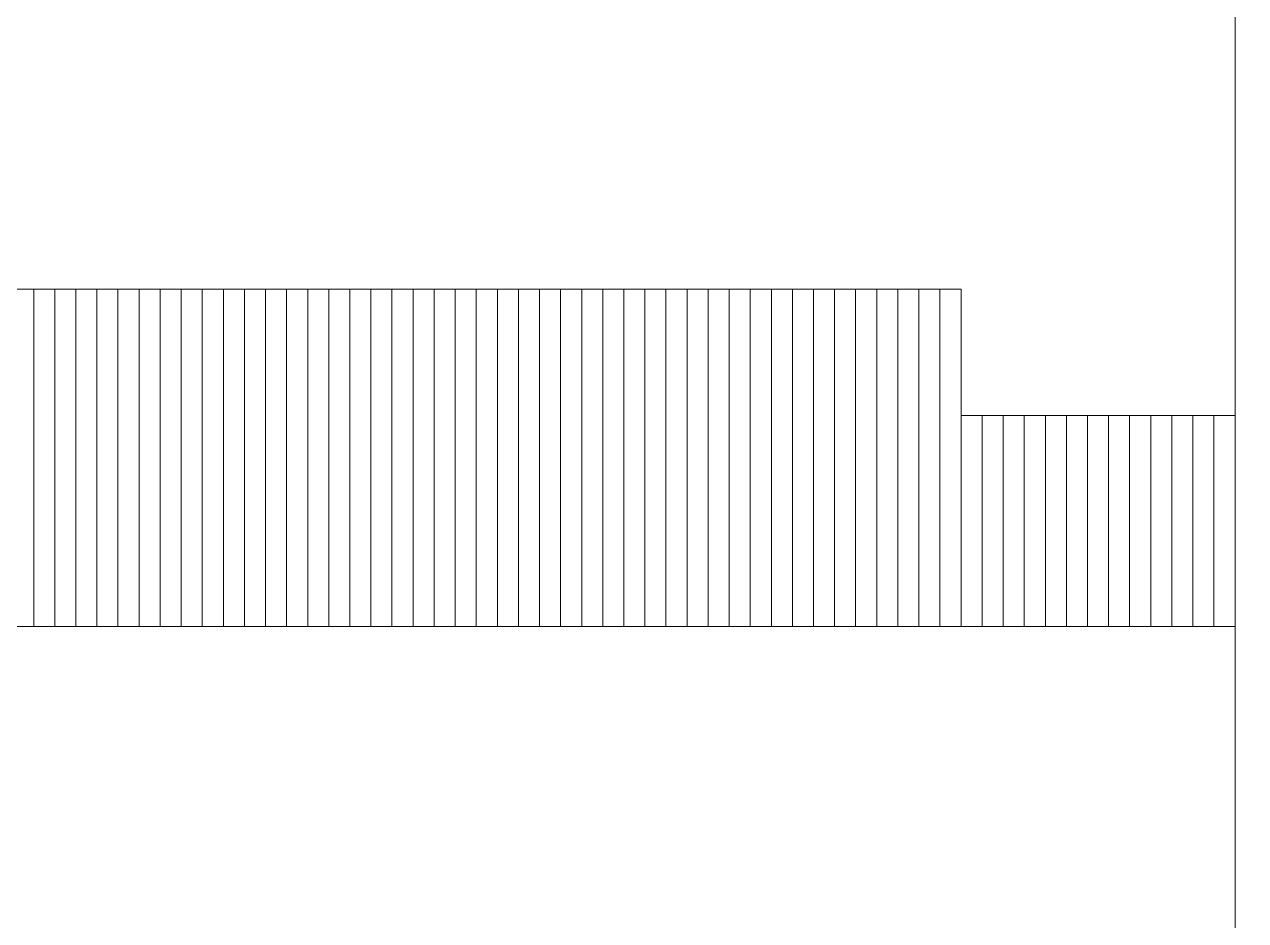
# Model space of a CAD drawing. Header units: millimetres. Extents: x -86 to 67, y -55 to 52.
# Drawn here: x 41.694 to 43.166, y -49.002 to -47.922 of the extents above; entities that cross this region are included whole.
import ezdxf

# ---------------------------------------------------------------- set-up
doc = ezdxf.new("R2010")
doc.units = ezdxf.units.MM
doc.header["$MEASUREMENT"] = 0
doc.layers.add('BG_OUTLINE', color=7, linetype='Continuous')
doc.layers.add('MA_PEN3', color=7, linetype='Continuous')

msp = doc.modelspace()

# ---------------------------------------------------------------- linework, layer by layer
at = {"layer": 'BG_OUTLINE', "color": 3, "lineweight": 9}
msp.add_open_spline([(-60.0926, 34.7331), (-60.0926, 34.7331), (63.7724, 34.7331), (63.7724, 34.7331), (63.7724, 34.7331), (64.585, 34.7336), (65.3646, 34.4113), (65.9396, 33.837), (65.9396, 33.837), (66.5146, 33.2627), (66.8379, 32.4797), (66.8384, 31.667), (66.8384, 31.667), (66.8384, 31.667), (66.8412, -52.28), (66.8412, -52.28), (66.8412, -52.28), (66.8412, -52.28), (66.8384, -52.1933), (66.8384, -52.1933), (66.8384, -52.1933), (66.8389, -53.006), (66.5166, -53.7856), (65.9424, -54.3606), (65.9424, -54.3606), (65.3681, -54.9356), (64.585, -55.2589), (63.7724, -55.2594), (63.7724, -55.2594), (63.7724, -55.2594), (-60.1869, -55.2594), (-60.1869, -55.2594), (-60.1869, -55.2594), (-60.1869, -55.2594), (-60.0853, -55.2518), (-60.0853, -55.2518), (-60.0853, -55.2518), (-60.8979, -55.2523), (-61.6775, -54.9299), (-62.2525, -54.3557), (-62.2525, -54.3557), (-62.8275, -53.7814), (-63.1508, -52.9984), (-63.1513, -52.1857), (-63.1513, -52.1857), (-63.1513, -52.1857), (-63.1587, 31.667), (-63.1587, 31.667), (-63.1587, 31.667), (-63.1592, 32.4797), (-62.8369, 33.2593), (-62.2626, 33.8343), (-62.2626, 33.8343), (-61.6883, 34.4093), (-60.9053, 34.7326), (-60.0926, 34.7331)], degree=3, knots=[0, 0, 0, 0, 0.071429, 0.071429, 0.071429, 0.071429, 0.142857, 0.142857, 0.142857, 0.142857, 0.214286, 0.214286, 0.214286, 0.214286, 0.285714, 0.285714, 0.285714, 0.285714, 0.357143, 0.357143, 0.357143, 0.357143, 0.428571, 0.428571, 0.428571, 0.428571, 0.5, 0.5, 0.5, 0.5, 0.571429, 0.571429, 0.571429, 0.571429, 0.642857, 0.642857, 0.642857, 0.642857, 0.714286, 0.714286, 0.714286, 0.714286, 0.785714, 0.785714, 0.785714, 0.785714, 0.857143, 0.857143, 0.857143, 0.857143, 0.928571, 0.928571, 0.928571, 0.928571, 1, 1, 1, 1], dxfattribs=at)
at = {"layer": 'MA_PEN3', "color": 5, "lineweight": 9}
for points in [[(43.1784, -54.8708), (43.1784, -54.8708), (43.153, -54.8708), (43.153, -54.8708), (43.153, -54.8708), (43.153, -54.8708), (43.153, -47.5556), (43.153, -47.5556), (43.153, -47.5556), (43.153, -47.5556), (43.1784, -47.5556), (43.1784, -47.5556), (43.1784, -47.5556), (43.1784, -47.5556), (43.1784, -54.8708), (43.1784, -54.8708)], [(41.7052, -48.6478), (41.7052, -48.6478), (41.6798, -48.6478), (41.6798, -48.6478), (41.6798, -48.6478), (41.6798, -48.6478), (41.6798, -48.2414), (41.6798, -48.2414), (41.6798, -48.2414), (41.6798, -48.2414), (41.7052, -48.2414), (41.7052, -48.2414), (41.7052, -48.2414), (41.7052, -48.2414), (41.7052, -48.6478), (41.7052, -48.6478)], [(41.7306, -48.6478), (41.7306, -48.6478), (41.7052, -48.6478), (41.7052, -48.6478), (41.7052, -48.6478), (41.7052, -48.6478), (41.7052, -48.2414), (41.7052, -48.2414), (41.7052, -48.2414), (41.7052, -48.2414), (41.7306, -48.2414), (41.7306, -48.2414), (41.7306, -48.2414), (41.7306, -48.2414), (41.7306, -48.6478), (41.7306, -48.6478)], [(41.756, -48.6478), (41.756, -48.6478), (41.7306, -48.6478), (41.7306, -48.6478), (41.7306, -48.6478), (41.7306, -48.6478), (41.7306, -48.2414), (41.7306, -48.2414), (41.7306, -48.2414), (41.7306, -48.2414), (41.756, -48.2414), (41.756, -48.2414), (41.756, -48.2414), (41.756, -48.2414), (41.756, -48.6478), (41.756, -48.6478)], [(41.7814, -48.6478), (41.7814, -48.6478), (41.756, -48.6478), (41.756, -48.6478), (41.756, -48.6478), (41.756, -48.6478), (41.756, -48.2414), (41.756, -48.2414), (41.756, -48.2414), (41.756, -48.2414), (41.7814, -48.2414), (41.7814, -48.2414), (41.7814, -48.2414), (41.7814, -48.2414), (41.7814, -48.6478), (41.7814, -48.6478)], [(41.8068, -48.6478), (41.8068, -48.6478), (41.7814, -48.6478), (41.7814, -48.6478), (41.7814, -48.6478), (41.7814, -48.6478), (41.7814, -48.2414), (41.7814, -48.2414), (41.7814, -48.2414), (41.7814, -48.2414), (41.8068, -48.2414), (41.8068, -48.2414), (41.8068, -48.2414), (41.8068, -48.2414), (41.8068, -48.6478), (41.8068, -48.6478)], [(41.8322, -48.6478), (41.8322, -48.6478), (41.8068, -48.6478), (41.8068, -48.6478), (41.8068, -48.6478), (41.8068, -48.6478), (41.8068, -48.2414), (41.8068, -48.2414), (41.8068, -48.2414), (41.8068, -48.2414), (41.8322, -48.2414), (41.8322, -48.2414), (41.8322, -48.2414), (41.8322, -48.2414), (41.8322, -48.6478), (41.8322, -48.6478)], [(41.8576, -48.6478), (41.8576, -48.6478), (41.8322, -48.6478), (41.8322, -48.6478), (41.8322, -48.6478), (41.8322, -48.6478), (41.8322, -48.2414), (41.8322, -48.2414), (41.8322, -48.2414), (41.8322, -48.2414), (41.8576, -48.2414), (41.8576, -48.2414), (41.8576, -48.2414), (41.8576, -48.2414), (41.8576, -48.6478), (41.8576, -48.6478)], [(41.883, -48.6478), (41.883, -48.6478), (41.8576, -48.6478), (41.8576, -48.6478), (41.8576, -48.6478), (41.8576, -48.6478), (41.8576, -48.2414), (41.8576, -48.2414), (41.8576, -48.2414), (41.8576, -48.2414), (41.883, -48.2414), (41.883, -48.2414), (41.883, -48.2414), (41.883, -48.2414), (41.883, -48.6478), (41.883, -48.6478)], [(41.9084, -48.6478), (41.9084, -48.6478), (41.883, -48.6478), (41.883, -48.6478), (41.883, -48.6478), (41.883, -48.6478), (41.883, -48.2414), (41.883, -48.2414), (41.883, -48.2414), (41.883, -48.2414), (41.9084, -48.2414), (41.9084, -48.2414), (41.9084, -48.2414), (41.9084, -48.2414), (41.9084, -48.6478), (41.9084, -48.6478)], [(41.9338, -48.6478), (41.9338, -48.6478), (41.9084, -48.6478), (41.9084, -48.6478), (41.9084, -48.6478), (41.9084, -48.6478), (41.9084, -48.2414), (41.9084, -48.2414), (41.9084, -48.2414), (41.9084, -48.2414), (41.9338, -48.2414), (41.9338, -48.2414), (41.9338, -48.2414), (41.9338, -48.2414), (41.9338, -48.6478), (41.9338, -48.6478)], [(41.9592, -48.6478), (41.9592, -48.6478), (41.9338, -48.6478), (41.9338, -48.6478), (41.9338, -48.6478), (41.9338, -48.6478), (41.9338, -48.2414), (41.9338, -48.2414), (41.9338, -48.2414), (41.9338, -48.2414), (41.9592, -48.2414), (41.9592, -48.2414), (41.9592, -48.2414), (41.9592, -48.2414), (41.9592, -48.6478), (41.9592, -48.6478)], [(41.9846, -48.6478), (41.9846, -48.6478), (41.9592, -48.6478), (41.9592, -48.6478), (41.9592, -48.6478), (41.9592, -48.6478), (41.9592, -48.2414), (41.9592, -48.2414), (41.9592, -48.2414), (41.9592, -48.2414), (41.9846, -48.2414), (41.9846, -48.2414), (41.9846, -48.2414), (41.9846, -48.2414), (41.9846, -48.6478), (41.9846, -48.6478)], [(42.01, -48.6478), (42.01, -48.6478), (41.9846, -48.6478), (41.9846, -48.6478), (41.9846, -48.6478), (41.9846, -48.6478), (41.9846, -48.2414), (41.9846, -48.2414), (41.9846, -48.2414), (41.9846, -48.2414), (42.01, -48.2414), (42.01, -48.2414), (42.01, -48.2414), (42.01, -48.2414), (42.01, -48.6478), (42.01, -48.6478)], [(42.0354, -48.6478), (42.0354, -48.6478), (42.01, -48.6478), (42.01, -48.6478), (42.01, -48.6478), (42.01, -48.6478), (42.01, -48.2414), (42.01, -48.2414), (42.01, -48.2414), (42.01, -48.2414), (42.0354, -48.2414), (42.0354, -48.2414), (42.0354, -48.2414), (42.0354, -48.2414), (42.0354, -48.6478), (42.0354, -48.6478)], [(42.0608, -48.6478), (42.0608, -48.6478), (42.0354, -48.6478), (42.0354, -48.6478), (42.0354, -48.6478), (42.0354, -48.6478), (42.0354, -48.2414), (42.0354, -48.2414), (42.0354, -48.2414), (42.0354, -48.2414), (42.0608, -48.2414), (42.0608, -48.2414), (42.0608, -48.2414), (42.0608, -48.2414), (42.0608, -48.6478), (42.0608, -48.6478)], [(42.0862, -48.6478), (42.0862, -48.6478), (42.0608, -48.6478), (42.0608, -48.6478), (42.0608, -48.6478), (42.0608, -48.6478), (42.0608, -48.2414), (42.0608, -48.2414), (42.0608, -48.2414), (42.0608, -48.2414), (42.0862, -48.2414), (42.0862, -48.2414), (42.0862, -48.2414), (42.0862, -48.2414), (42.0862, -48.6478), (42.0862, -48.6478)], [(42.1116, -48.6478), (42.1116, -48.6478), (42.0862, -48.6478), (42.0862, -48.6478), (42.0862, -48.6478), (42.0862, -48.6478), (42.0862, -48.2414), (42.0862, -48.2414), (42.0862, -48.2414), (42.0862, -48.2414), (42.1116, -48.2414), (42.1116, -48.2414), (42.1116, -48.2414), (42.1116, -48.2414), (42.1116, -48.6478), (42.1116, -48.6478)], [(42.137, -48.6478), (42.137, -48.6478), (42.1116, -48.6478), (42.1116, -48.6478), (42.1116, -48.6478), (42.1116, -48.6478), (42.1116, -48.2414), (42.1116, -48.2414), (42.1116, -48.2414), (42.1116, -48.2414), (42.137, -48.2414), (42.137, -48.2414), (42.137, -48.2414), (42.137, -48.2414), (42.137, -48.6478), (42.137, -48.6478)], [(42.1624, -48.6478), (42.1624, -48.6478), (42.137, -48.6478), (42.137, -48.6478), (42.137, -48.6478), (42.137, -48.6478), (42.137, -48.2414), (42.137, -48.2414), (42.137, -48.2414), (42.137, -48.2414), (42.1624, -48.2414), (42.1624, -48.2414), (42.1624, -48.2414), (42.1624, -48.2414), (42.1624, -48.6478), (42.1624, -48.6478)], [(42.1878, -48.6478), (42.1878, -48.6478), (42.1624, -48.6478), (42.1624, -48.6478), (42.1624, -48.6478), (42.1624, -48.6478), (42.1624, -48.2414), (42.1624, -48.2414), (42.1624, -48.2414), (42.1624, -48.2414), (42.1878, -48.2414), (42.1878, -48.2414), (42.1878, -48.2414), (42.1878, -48.2414), (42.1878, -48.6478), (42.1878, -48.6478)], [(42.2132, -48.6478), (42.2132, -48.6478), (42.1878, -48.6478), (42.1878, -48.6478), (42.1878, -48.6478), (42.1878, -48.6478), (42.1878, -48.2414), (42.1878, -48.2414), (42.1878, -48.2414), (42.1878, -48.2414), (42.2132, -48.2414), (42.2132, -48.2414), (42.2132, -48.2414), (42.2132, -48.2414), (42.2132, -48.6478), (42.2132, -48.6478)], [(42.2386, -48.6478), (42.2386, -48.6478), (42.2132, -48.6478), (42.2132, -48.6478), (42.2132, -48.6478), (42.2132, -48.6478), (42.2132, -48.2414), (42.2132, -48.2414), (42.2132, -48.2414), (42.2132, -48.2414), (42.2386, -48.2414), (42.2386, -48.2414), (42.2386, -48.2414), (42.2386, -48.2414), (42.2386, -48.6478), (42.2386, -48.6478)], [(42.264, -48.6478), (42.264, -48.6478), (42.2386, -48.6478), (42.2386, -48.6478), (42.2386, -48.6478), (42.2386, -48.6478), (42.2386, -48.2414), (42.2386, -48.2414), (42.2386, -48.2414), (42.2386, -48.2414), (42.264, -48.2414), (42.264, -48.2414), (42.264, -48.2414), (42.264, -48.2414), (42.264, -48.6478), (42.264, -48.6478)], [(42.2894, -48.6478), (42.2894, -48.6478), (42.264, -48.6478), (42.264, -48.6478), (42.264, -48.6478), (42.264, -48.6478), (42.264, -48.2414), (42.264, -48.2414), (42.264, -48.2414), (42.264, -48.2414), (42.2894, -48.2414), (42.2894, -48.2414), (42.2894, -48.2414), (42.2894, -48.2414), (42.2894, -48.6478), (42.2894, -48.6478)], [(42.3148, -48.6478), (42.3148, -48.6478), (42.2894, -48.6478), (42.2894, -48.6478), (42.2894, -48.6478), (42.2894, -48.6478), (42.2894, -48.2414), (42.2894, -48.2414), (42.2894, -48.2414), (42.2894, -48.2414), (42.3148, -48.2414), (42.3148, -48.2414), (42.3148, -48.2414), (42.3148, -48.2414), (42.3148, -48.6478), (42.3148, -48.6478)], [(42.3402, -48.6478), (42.3402, -48.6478), (42.3148, -48.6478), (42.3148, -48.6478), (42.3148, -48.6478), (42.3148, -48.6478), (42.3148, -48.2414), (42.3148, -48.2414), (42.3148, -48.2414), (42.3148, -48.2414), (42.3402, -48.2414), (42.3402, -48.2414), (42.3402, -48.2414), (42.3402, -48.2414), (42.3402, -48.6478), (42.3402, -48.6478)], [(42.3656, -48.6478), (42.3656, -48.6478), (42.3402, -48.6478), (42.3402, -48.6478), (42.3402, -48.6478), (42.3402, -48.6478), (42.3402, -48.2414), (42.3402, -48.2414), (42.3402, -48.2414), (42.3402, -48.2414), (42.3656, -48.2414), (42.3656, -48.2414), (42.3656, -48.2414), (42.3656, -48.2414), (42.3656, -48.6478), (42.3656, -48.6478)], [(42.391, -48.6478), (42.391, -48.6478), (42.3656, -48.6478), (42.3656, -48.6478), (42.3656, -48.6478), (42.3656, -48.6478), (42.3656, -48.2414), (42.3656, -48.2414), (42.3656, -48.2414), (42.3656, -48.2414), (42.391, -48.2414), (42.391, -48.2414), (42.391, -48.2414), (42.391, -48.2414), (42.391, -48.6478), (42.391, -48.6478)], [(42.4164, -48.6478), (42.4164, -48.6478), (42.391, -48.6478), (42.391, -48.6478), (42.391, -48.6478), (42.391, -48.6478), (42.391, -48.2414), (42.391, -48.2414), (42.391, -48.2414), (42.391, -48.2414), (42.4164, -48.2414), (42.4164, -48.2414), (42.4164, -48.2414), (42.4164, -48.2414), (42.4164, -48.6478), (42.4164, -48.6478)], [(42.4418, -48.6478), (42.4418, -48.6478), (42.4164, -48.6478), (42.4164, -48.6478), (42.4164, -48.6478), (42.4164, -48.6478), (42.4164, -48.2414), (42.4164, -48.2414), (42.4164, -48.2414), (42.4164, -48.2414), (42.4418, -48.2414), (42.4418, -48.2414), (42.4418, -48.2414), (42.4418, -48.2414), (42.4418, -48.6478), (42.4418, -48.6478)], [(42.4672, -48.6478), (42.4672, -48.6478), (42.4418, -48.6478), (42.4418, -48.6478), (42.4418, -48.6478), (42.4418, -48.6478), (42.4418, -48.2414), (42.4418, -48.2414), (42.4418, -48.2414), (42.4418, -48.2414), (42.4672, -48.2414), (42.4672, -48.2414), (42.4672, -48.2414), (42.4672, -48.2414), (42.4672, -48.6478), (42.4672, -48.6478)], [(42.4926, -48.6478), (42.4926, -48.6478), (42.4672, -48.6478), (42.4672, -48.6478), (42.4672, -48.6478), (42.4672, -48.6478), (42.4672, -48.2414), (42.4672, -48.2414), (42.4672, -48.2414), (42.4672, -48.2414), (42.4926, -48.2414), (42.4926, -48.2414), (42.4926, -48.2414), (42.4926, -48.2414), (42.4926, -48.6478), (42.4926, -48.6478)], [(42.518, -48.6478), (42.518, -48.6478), (42.4926, -48.6478), (42.4926, -48.6478), (42.4926, -48.6478), (42.4926, -48.6478), (42.4926, -48.2414), (42.4926, -48.2414), (42.4926, -48.2414), (42.4926, -48.2414), (42.518, -48.2414), (42.518, -48.2414), (42.518, -48.2414), (42.518, -48.2414), (42.518, -48.6478), (42.518, -48.6478)], [(42.5434, -48.6478), (42.5434, -48.6478), (42.518, -48.6478), (42.518, -48.6478), (42.518, -48.6478), (42.518, -48.6478), (42.518, -48.2414), (42.518, -48.2414), (42.518, -48.2414), (42.518, -48.2414), (42.5434, -48.2414), (42.5434, -48.2414), (42.5434, -48.2414), (42.5434, -48.2414), (42.5434, -48.6478), (42.5434, -48.6478)], [(42.5688, -48.6478), (42.5688, -48.6478), (42.5434, -48.6478), (42.5434, -48.6478), (42.5434, -48.6478), (42.5434, -48.6478), (42.5434, -48.2414), (42.5434, -48.2414), (42.5434, -48.2414), (42.5434, -48.2414), (42.5688, -48.2414), (42.5688, -48.2414), (42.5688, -48.2414), (42.5688, -48.2414), (42.5688, -48.6478), (42.5688, -48.6478)], [(42.5942, -48.6478), (42.5942, -48.6478), (42.5688, -48.6478), (42.5688, -48.6478), (42.5688, -48.6478), (42.5688, -48.6478), (42.5688, -48.2414), (42.5688, -48.2414), (42.5688, -48.2414), (42.5688, -48.2414), (42.5942, -48.2414), (42.5942, -48.2414), (42.5942, -48.2414), (42.5942, -48.2414), (42.5942, -48.6478), (42.5942, -48.6478)], [(42.6196, -48.6478), (42.6196, -48.6478), (42.5942, -48.6478), (42.5942, -48.6478), (42.5942, -48.6478), (42.5942, -48.6478), (42.5942, -48.2414), (42.5942, -48.2414), (42.5942, -48.2414), (42.5942, -48.2414), (42.6196, -48.2414), (42.6196, -48.2414), (42.6196, -48.2414), (42.6196, -48.2414), (42.6196, -48.6478), (42.6196, -48.6478)], [(42.645, -48.6478), (42.645, -48.6478), (42.6196, -48.6478), (42.6196, -48.6478), (42.6196, -48.6478), (42.6196, -48.6478), (42.6196, -48.2414), (42.6196, -48.2414), (42.6196, -48.2414), (42.6196, -48.2414), (42.645, -48.2414), (42.645, -48.2414), (42.645, -48.2414), (42.645, -48.2414), (42.645, -48.6478), (42.645, -48.6478)], [(42.6704, -48.6478), (42.6704, -48.6478), (42.645, -48.6478), (42.645, -48.6478), (42.645, -48.6478), (42.645, -48.6478), (42.645, -48.2414), (42.645, -48.2414), (42.645, -48.2414), (42.645, -48.2414), (42.6704, -48.2414), (42.6704, -48.2414), (42.6704, -48.2414), (42.6704, -48.2414), (42.6704, -48.6478), (42.6704, -48.6478)], [(42.6958, -48.6478), (42.6958, -48.6478), (42.6704, -48.6478), (42.6704, -48.6478), (42.6704, -48.6478), (42.6704, -48.6478), (42.6704, -48.2414), (42.6704, -48.2414), (42.6704, -48.2414), (42.6704, -48.2414), (42.6958, -48.2414), (42.6958, -48.2414), (42.6958, -48.2414), (42.6958, -48.2414), (42.6958, -48.6478), (42.6958, -48.6478)], [(42.7212, -48.6478), (42.7212, -48.6478), (42.6958, -48.6478), (42.6958, -48.6478), (42.6958, -48.6478), (42.6958, -48.6478), (42.6958, -48.2414), (42.6958, -48.2414), (42.6958, -48.2414), (42.6958, -48.2414), (42.7212, -48.2414), (42.7212, -48.2414), (42.7212, -48.2414), (42.7212, -48.2414), (42.7212, -48.6478), (42.7212, -48.6478)], [(42.7466, -48.6478), (42.7466, -48.6478), (42.7212, -48.6478), (42.7212, -48.6478), (42.7212, -48.6478), (42.7212, -48.6478), (42.7212, -48.2414), (42.7212, -48.2414), (42.7212, -48.2414), (42.7212, -48.2414), (42.7466, -48.2414), (42.7466, -48.2414), (42.7466, -48.2414), (42.7466, -48.2414), (42.7466, -48.6478), (42.7466, -48.6478)], [(42.772, -48.6478), (42.772, -48.6478), (42.7466, -48.6478), (42.7466, -48.6478), (42.7466, -48.6478), (42.7466, -48.6478), (42.7466, -48.2414), (42.7466, -48.2414), (42.7466, -48.2414), (42.7466, -48.2414), (42.772, -48.2414), (42.772, -48.2414), (42.772, -48.2414), (42.772, -48.2414), (42.772, -48.6478), (42.772, -48.6478)], [(42.7974, -48.6478), (42.7974, -48.6478), (42.772, -48.6478), (42.772, -48.6478), (42.772, -48.6478), (42.772, -48.6478), (42.772, -48.2414), (42.772, -48.2414), (42.772, -48.2414), (42.772, -48.2414), (42.7974, -48.2414), (42.7974, -48.2414), (42.7974, -48.2414), (42.7974, -48.2414), (42.7974, -48.6478), (42.7974, -48.6478)], [(42.8228, -48.6478), (42.8228, -48.6478), (42.7974, -48.6478), (42.7974, -48.6478), (42.7974, -48.6478), (42.7974, -48.6478), (42.7974, -48.2414), (42.7974, -48.2414), (42.7974, -48.2414), (42.7974, -48.2414), (42.8228, -48.2414), (42.8228, -48.2414), (42.8228, -48.2414), (42.8228, -48.2414), (42.8228, -48.6478), (42.8228, -48.6478)], [(42.8482, -48.6478), (42.8482, -48.6478), (42.8228, -48.6478), (42.8228, -48.6478), (42.8228, -48.6478), (42.8228, -48.6478), (42.8228, -48.3938), (42.8228, -48.3938), (42.8228, -48.3938), (42.8228, -48.3938), (42.8482, -48.3938), (42.8482, -48.3938), (42.8482, -48.3938), (42.8482, -48.3938), (42.8482, -48.6478), (42.8482, -48.6478)], [(42.8736, -48.6478), (42.8736, -48.6478), (42.8482, -48.6478), (42.8482, -48.6478), (42.8482, -48.6478), (42.8482, -48.6478), (42.8482, -48.3938), (42.8482, -48.3938), (42.8482, -48.3938), (42.8482, -48.3938), (42.8736, -48.3938), (42.8736, -48.3938), (42.8736, -48.3938), (42.8736, -48.3938), (42.8736, -48.6478), (42.8736, -48.6478)], [(42.899, -48.6478), (42.899, -48.6478), (42.8736, -48.6478), (42.8736, -48.6478), (42.8736, -48.6478), (42.8736, -48.6478), (42.8736, -48.3938), (42.8736, -48.3938), (42.8736, -48.3938), (42.8736, -48.3938), (42.899, -48.3938), (42.899, -48.3938), (42.899, -48.3938), (42.899, -48.3938), (42.899, -48.6478), (42.899, -48.6478)], [(42.9244, -48.6478), (42.9244, -48.6478), (42.899, -48.6478), (42.899, -48.6478), (42.899, -48.6478), (42.899, -48.6478), (42.899, -48.3938), (42.899, -48.3938), (42.899, -48.3938), (42.899, -48.3938), (42.9244, -48.3938), (42.9244, -48.3938), (42.9244, -48.3938), (42.9244, -48.3938), (42.9244, -48.6478), (42.9244, -48.6478)], [(42.9498, -48.6478), (42.9498, -48.6478), (42.9244, -48.6478), (42.9244, -48.6478), (42.9244, -48.6478), (42.9244, -48.6478), (42.9244, -48.3938), (42.9244, -48.3938), (42.9244, -48.3938), (42.9244, -48.3938), (42.9498, -48.3938), (42.9498, -48.3938), (42.9498, -48.3938), (42.9498, -48.3938), (42.9498, -48.6478), (42.9498, -48.6478)], [(42.9752, -48.6478), (42.9752, -48.6478), (42.9498, -48.6478), (42.9498, -48.6478), (42.9498, -48.6478), (42.9498, -48.6478), (42.9498, -48.3938), (42.9498, -48.3938), (42.9498, -48.3938), (42.9498, -48.3938), (42.9752, -48.3938), (42.9752, -48.3938), (42.9752, -48.3938), (42.9752, -48.3938), (42.9752, -48.6478), (42.9752, -48.6478)], [(43.0006, -48.6478), (43.0006, -48.6478), (42.9752, -48.6478), (42.9752, -48.6478), (42.9752, -48.6478), (42.9752, -48.6478), (42.9752, -48.3938), (42.9752, -48.3938), (42.9752, -48.3938), (42.9752, -48.3938), (43.0006, -48.3938), (43.0006, -48.3938), (43.0006, -48.3938), (43.0006, -48.3938), (43.0006, -48.6478), (43.0006, -48.6478)], [(43.026, -48.6478), (43.026, -48.6478), (43.0006, -48.6478), (43.0006, -48.6478), (43.0006, -48.6478), (43.0006, -48.6478), (43.0006, -48.3938), (43.0006, -48.3938), (43.0006, -48.3938), (43.0006, -48.3938), (43.026, -48.3938), (43.026, -48.3938), (43.026, -48.3938), (43.026, -48.3938), (43.026, -48.6478), (43.026, -48.6478)], [(43.0514, -48.6478), (43.0514, -48.6478), (43.026, -48.6478), (43.026, -48.6478), (43.026, -48.6478), (43.026, -48.6478), (43.026, -48.3938), (43.026, -48.3938), (43.026, -48.3938), (43.026, -48.3938), (43.0514, -48.3938), (43.0514, -48.3938), (43.0514, -48.3938), (43.0514, -48.3938), (43.0514, -48.6478), (43.0514, -48.6478)], [(43.0768, -48.6478), (43.0768, -48.6478), (43.0514, -48.6478), (43.0514, -48.6478), (43.0514, -48.6478), (43.0514, -48.6478), (43.0514, -48.3938), (43.0514, -48.3938), (43.0514, -48.3938), (43.0514, -48.3938), (43.0768, -48.3938), (43.0768, -48.3938), (43.0768, -48.3938), (43.0768, -48.3938), (43.0768, -48.6478), (43.0768, -48.6478)], [(43.1022, -48.6478), (43.1022, -48.6478), (43.0768, -48.6478), (43.0768, -48.6478), (43.0768, -48.6478), (43.0768, -48.6478), (43.0768, -48.3938), (43.0768, -48.3938), (43.0768, -48.3938), (43.0768, -48.3938), (43.1022, -48.3938), (43.1022, -48.3938), (43.1022, -48.3938), (43.1022, -48.3938), (43.1022, -48.6478), (43.1022, -48.6478)], [(43.1276, -48.6478), (43.1276, -48.6478), (43.1022, -48.6478), (43.1022, -48.6478), (43.1022, -48.6478), (43.1022, -48.6478), (43.1022, -48.3938), (43.1022, -48.3938), (43.1022, -48.3938), (43.1022, -48.3938), (43.1276, -48.3938), (43.1276, -48.3938), (43.1276, -48.3938), (43.1276, -48.3938), (43.1276, -48.6478), (43.1276, -48.6478)], [(43.153, -48.6478), (43.153, -48.6478), (43.1276, -48.6478), (43.1276, -48.6478), (43.1276, -48.6478), (43.1276, -48.6478), (43.1276, -48.3938), (43.1276, -48.3938), (43.1276, -48.3938), (43.1276, -48.3938), (43.153, -48.3938), (43.153, -48.3938), (43.153, -48.3938), (43.153, -48.3938), (43.153, -48.6478), (43.153, -48.6478)]]:
    msp.add_open_spline(points, degree=3, knots=[0, 0, 0, 0, 0.25, 0.25, 0.25, 0.25, 0.5, 0.5, 0.5, 0.5, 0.75, 0.75, 0.75, 0.75, 1, 1, 1, 1], dxfattribs=at)

doc.saveas('drawing.dxf')
